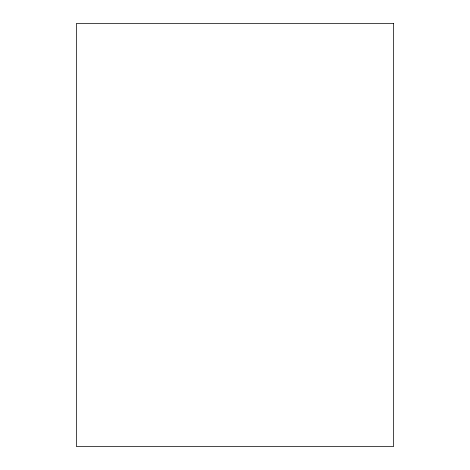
<?xml version="1.0" encoding="UTF-8"?>
<svg xmlns="http://www.w3.org/2000/svg" width="470" height="470" viewBox="0 0 470 470"><rect width="100%" height="100%" fill="white"/><g stroke="black" fill="none" stroke-linecap="round" stroke-linejoin="round"><path stroke-width="0.7" d="M393.625 23.5L76.375 23.5L76.375 446.5L393.625 446.5L393.625 23.5"/></g></svg>
